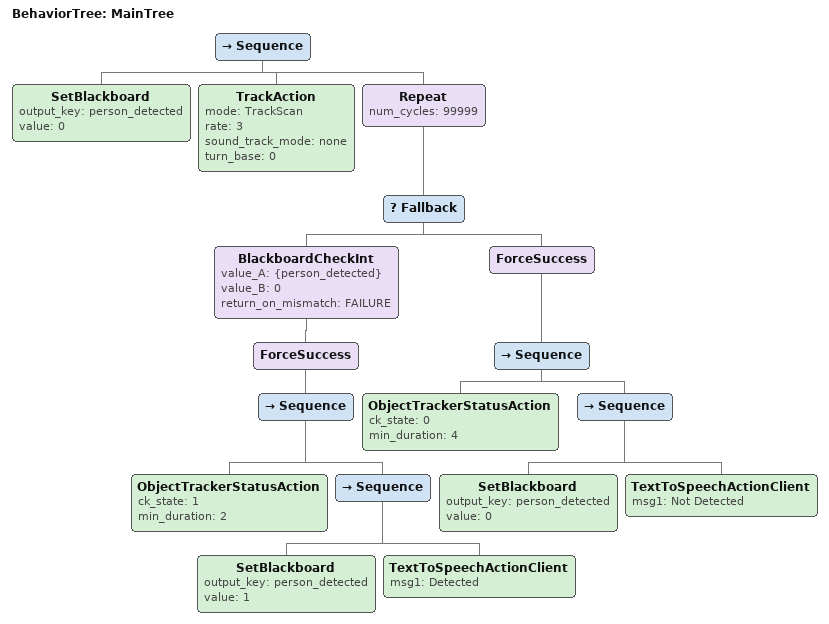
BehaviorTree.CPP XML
<root BTCPP_format="4" main_tree_to_execute="MainTree">
	<BehaviorTree ID="MainTree">
		<Sequence>
			<SetBlackboard output_key="person_detected" value="0" />
			<TrackAction mode="TrackScan" rate="3" sound_track_mode="none" turn_base="0" />

			<Repeat num_cycles="99999">
				<Fallback>
					<BlackboardCheckInt value_A="{person_detected}" value_B="0" return_on_mismatch="FAILURE">
						<ForceSuccess>
							<Sequence>
								<ObjectTrackerStatusAction ck_state="1" min_duration="2" />
								<Sequence>
									<SetBlackboard output_key="person_detected" value="1" />
									<TextToSpeechActionClient msg1="Detected" />
								</Sequence>
							</Sequence>
						</ForceSuccess>
					</BlackboardCheckInt>

					<ForceSuccess>
						<Sequence>
							<ObjectTrackerStatusAction ck_state="0" min_duration="4" />
							<Sequence>
								<SetBlackboard output_key="person_detected" value="0" />
								<TextToSpeechActionClient msg1="Not Detected" />
							</Sequence>
						</Sequence>
					</ForceSuccess>
				</Fallback>
			</Repeat>
		</Sequence>
	</BehaviorTree>
</root>
